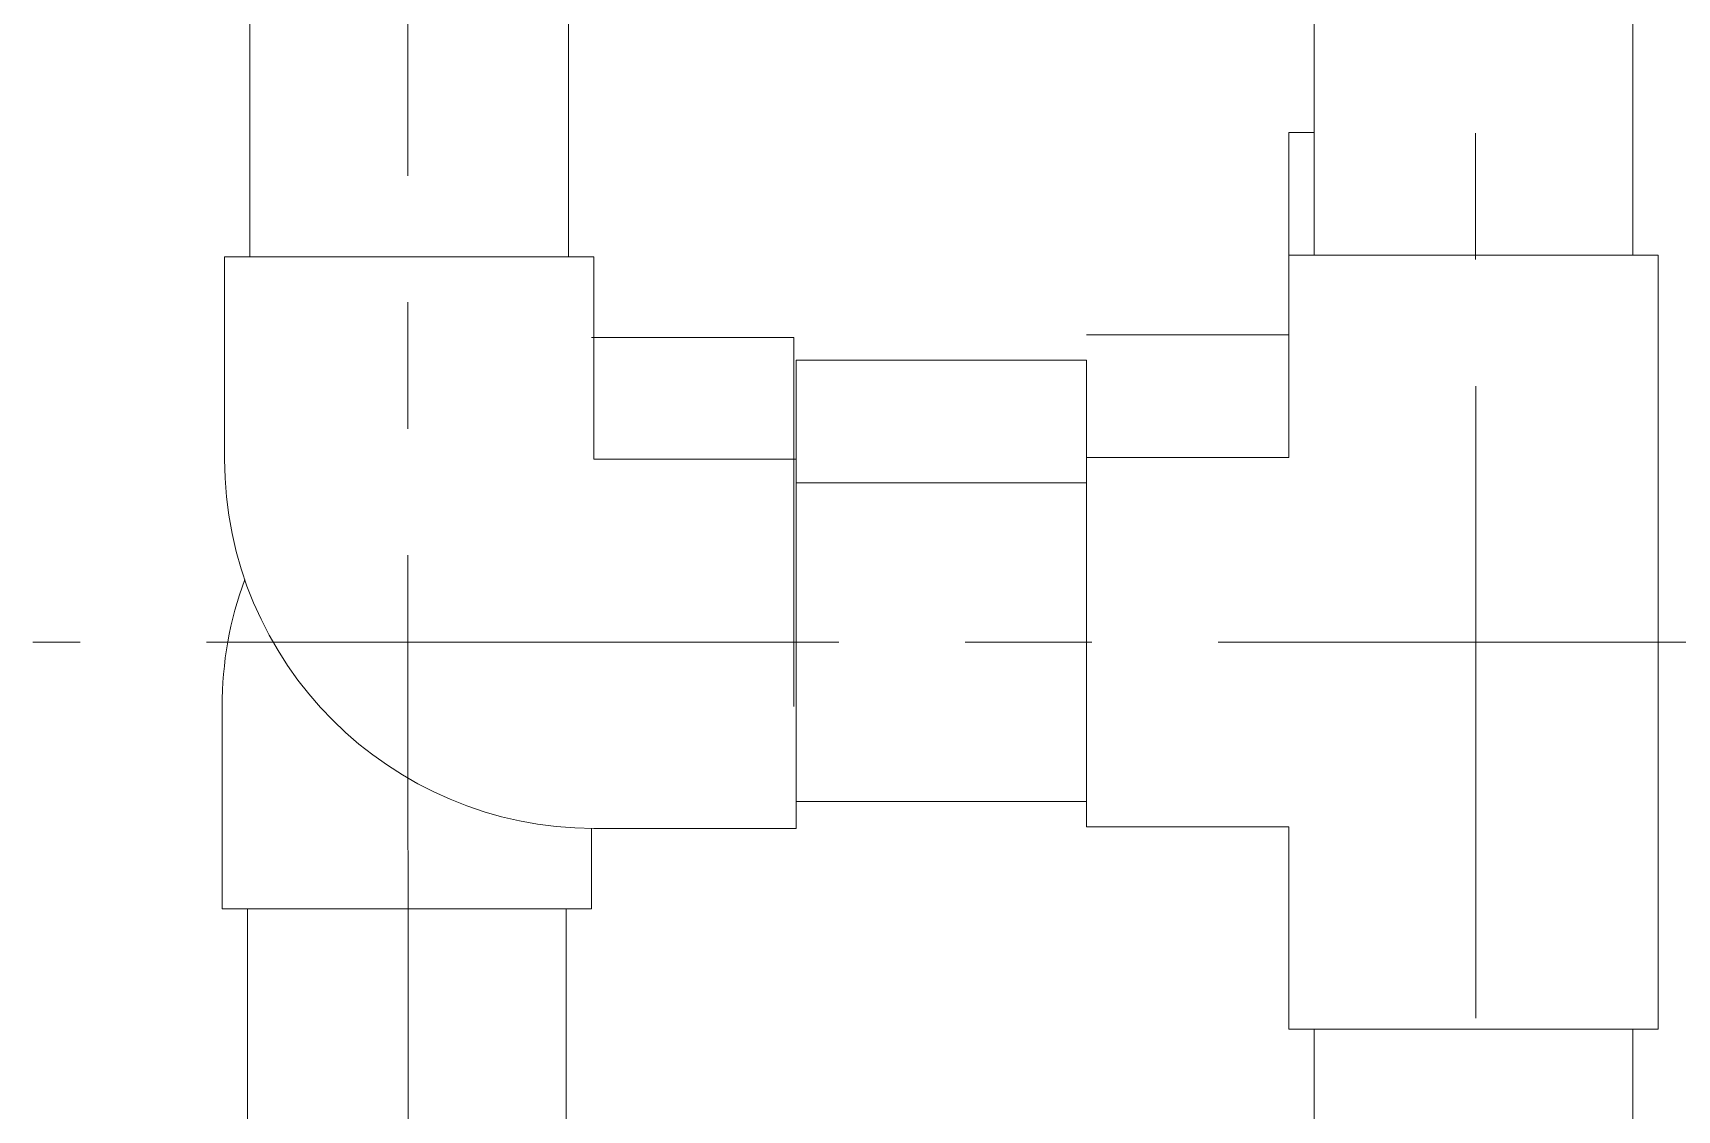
# Model space of a CAD drawing. Header units: millimetres. Extents: x 3795014 to 4300160, y 3869364 to 4016788.
# Drawn here: x 4228895.7 to 4229220.7, y 3923727.8 to 3923940.8 of the extents above; entities that cross this region are included whole.
import ezdxf

# ---------------------------------------------------------------- set-up
doc = ezdxf.new("R2010")
doc.units = ezdxf.units.MM
doc.linetypes.add('CENTER', pattern=[2, 1.25, -0.25, 0.25, -0.25])
doc.layers.add('Дополнительная', color=7, linetype='Continuous', lineweight=18)

msp = doc.modelspace()

# ---------------------------------------------------------------- linework, layer by layer
at = {"layer": 'Дополнительная', "linetype": 'CENTER', "ltscale": 100}
for p, q in [((4229180.51, 3928870.94, 0), (4229181.08, 3921782.58, 0)), ((4228969.61, 3924837.49, 0), (4228970.1, 3922827.74, 0)), ((4229255.02, 3923820.31, 0), (4228895.7, 3923820.31, 0))]:
    msp.add_line(p, q, dxfattribs=at)
at = {"layer": 'Дополнительная'}
for p, q in [((4229143.98, 3923881.05, 0), (4229143.98, 3923921.05, 0)), ((4229143.98, 3923921.05, 0), (4229148.98, 3923921.05, 0)), ((4229103.98, 3923881.05, 0), (4229143.98, 3923881.05, 0))]:
    msp.add_line(p, q, dxfattribs=at)
at = {"layer": 'Дополнительная', "ltscale": 25}
for p, q in [((4228933.6, 3923896.49, 0), (4229006.6, 3923896.49, 0)), ((4228933.6, 3923896.49, 0), (4228933.6, 3923856.49, 0)), ((4229006.6, 3923896.49, 0), (4229006.6, 3923856.49, 0)), ((4229143.98, 3923856.81, 0), (4229143.98, 3923896.81, 0)), ((4229143.98, 3923896.81, 0), (4229216.98, 3923896.81, 0)), ((4229216.98, 3923896.81, 0), (4229216.98, 3923743.81, 0)), ((4229046.11, 3923880.56, 0), (4229006.11, 3923880.56, 0)), ((4229046.11, 3923880.56, 0), (4229046.11, 3923807.56, 0)), ((4229006.6, 3923856.49, 0), (4229046.6, 3923856.49, 0)), ((4229046.6, 3923856.49, 0), (4229046.6, 3923783.49, 0)), ((4229103.98, 3923783.81, 0), (4229103.98, 3923856.81, 0)), ((4229103.98, 3923856.81, 0), (4229143.98, 3923856.81, 0)), ((4228933.11, 3923767.56, 0), (4228933.11, 3923807.56, 0)), ((4229006.11, 3923783.49, 0), (4229006.11, 3923767.56, 0)), ((4229046.6, 3923783.49, 0), (4229006.6, 3923783.49, 0)), ((4229103.98, 3923783.81, 0), (4229143.98, 3923783.81, 0)), ((4229103.98, 3923783.81, 0), (4229143.98, 3923783.81, 0)), ((4229143.98, 3923783.81, 0), (4229143.98, 3923743.81, 0)), ((4229006.11, 3923767.56, 0), (4228933.11, 3923767.56, 0)), ((4229143.98, 3923743.81, 0), (4229216.98, 3923743.81, 0))]:
    msp.add_line(p, q, dxfattribs=at)
at = {"layer": 'Дополнительная', "ltscale": 25, "elevation": 0}
for points in [[(4229148.98, 3924654.78), (4229211.98, 3924654.78), (4229211.98, 3923896.81), (4229148.98, 3923896.81)], [(4228938.6, 3923896.49), (4229001.6, 3923896.49), (4229001.6, 3923953.88), (4228938.6, 3923953.88)], [(4229103.98, 3923851.81), (4229103.98, 3923876.05), (4229046.6, 3923876.05), (4229046.6, 3923851.81)], [(4229103.98, 3923788.81), (4229103.98, 3923851.81), (4229046.6, 3923851.81), (4229046.6, 3923788.81)], [(4229001.11, 3923767.56), (4228938.11, 3923767.56), (4228938.11, 3923710.17), (4229001.11, 3923710.17)], [(4229148.98, 3923743.81), (4229211.98, 3923743.81), (4229211.98, 3922976.91), (4229148.98, 3922976.91)]]:
    msp.add_lwpolyline(points, close=True, dxfattribs=at)
at = {"layer": 'Дополнительная', "ltscale": 25}
for centre, start, end in [((4229006.6, 3923856.49, 0), 180, 270), ((4229006.11, 3923807.56, 0), 159.842, 180)]:
    msp.add_arc(centre, 73, start, end, dxfattribs=at)

doc.saveas('drawing.dxf')
